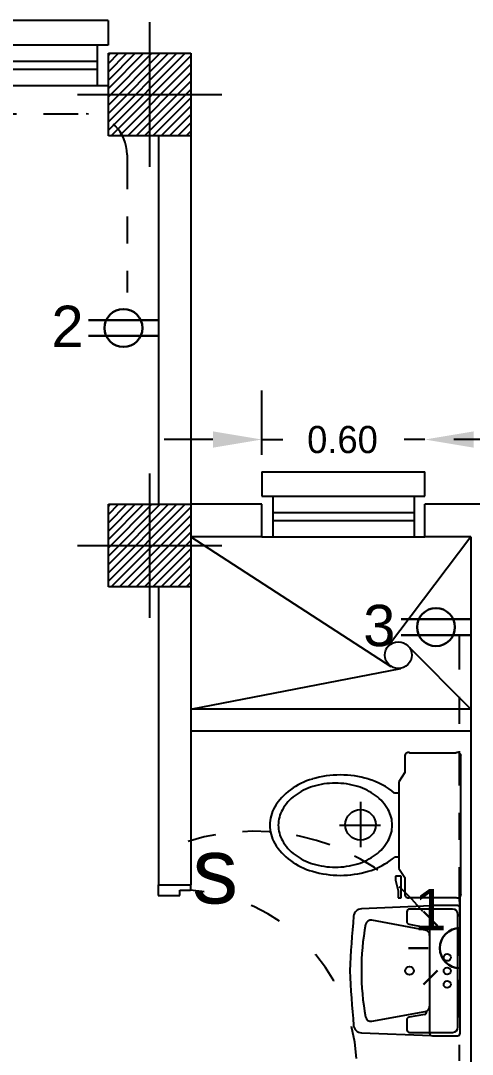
# Model space of a CAD drawing. Extents: x 877.3 to 905.5, y -378.9 to -356.4.
# Drawn here: x 880.526 to 882.188, y -370.689 to -366.885 of the extents above; entities that cross this region are included whole.
import ezdxf

# ---------------------------------------------------------------- set-up
doc = ezdxf.new("R2010")
doc.units = 0
doc.header["$LTSCALE"] = 0.01
doc.linetypes.add('ACAD_ISO03W100', pattern=[30, 12, -18])
doc.linetypes.add('DASHDOT', pattern=[25.4, 12.7, -6.35, 0, -6.35])
doc.layers.get('0').update_dxf_attribs({"linetype": 'CONTINUOUS'})
doc.styles.add('BARRIOS', font='arial.ttf')

msp = doc.modelspace()

# ---------------------------------------------------------------- linework, layer by layer
at = {"color": 7}
for p, q in [((880.8485, -366.8846), (878.8485, -366.8846)), ((880.8485, -366.8846), (880.8485, -366.9746)), ((881.0011, -366.8906), (881.0011, -367.4226)), ((880.8485, -366.9746), (878.8485, -366.9746)), ((880.8085, -366.9746), (880.8085, -367.1246)), ((880.8491, -367.0046), (881.1531, -367.0046)), ((880.8491, -367.3086), (880.8491, -367.0046)), ((880.8491, -367.0114), (880.8558, -367.0046)), ((880.8491, -367.0421), (880.8865, -367.0046)), ((880.8491, -367.0728), (880.9172, -367.0046)), ((880.8491, -367.1035), (880.948, -367.0046)), ((880.8491, -367.1342), (880.9787, -367.0046)), ((880.8491, -367.165), (881.0094, -367.0046)), ((880.8491, -367.1957), (881.0401, -367.0046)), ((880.8491, -367.2264), (881.0708, -367.0046)), ((880.8491, -367.2571), (881.1015, -367.0046)), ((880.8491, -367.2878), (881.1322, -367.0046)), ((880.8491, -367.0046), (881.1531, -367.0046)), ((880.8491, -367.3086), (880.8491, -367.0046)), ((880.8589, -367.3086), (881.1531, -367.0145)), ((881.1531, -367.0046), (881.1531, -367.3086)), ((881.1531, -367.0046), (881.1531, -367.3086)), ((880.8085, -367.0346), (878.8885, -367.0346)), ((880.8897, -367.3086), (881.1531, -367.0452)), ((880.8085, -367.0646), (878.8885, -367.0646)), ((880.9204, -367.3086), (881.1531, -367.0759)), ((880.8485, -367.1246), (878.8485, -367.1246)), ((880.9511, -367.3086), (881.1531, -367.1067)), ((880.7351, -367.1566), (881.2671, -367.1566)), ((880.9818, -367.3086), (881.1531, -367.1374)), ((881.0125, -367.3086), (881.1531, -367.1681)), ((881.0432, -367.3086), (881.1531, -367.1988)), ((881.0739, -367.3086), (881.1531, -367.2295)), ((881.1046, -367.3086), (881.1531, -367.2602)), ((881.1531, -367.3086), (880.8491, -367.3086)), ((881.1531, -367.3086), (880.8491, -367.3086)), ((881.1354, -367.3086), (881.1531, -367.2909)), ((881.4139, -368.4821), (881.4139, -368.2461)), ((881.2339, -368.4261), (881.0539, -368.4261)), ((881.4139, -368.4261), (881.4906, -368.4261)), ((882.0139, -368.4261), (881.9372, -368.4261)), ((882.3005, -368.4261), (882.1205, -368.4261)), ((881.0011, -368.5506), (881.0011, -369.0826)), ((881.4139, -368.5446), (882.0139, -368.5446)), ((881.4139, -368.5446), (881.4139, -368.6346)), ((882.0139, -368.6346), (882.0139, -368.5446)), ((881.4139, -368.6346), (882.0139, -368.6346)), ((881.4539, -368.6346), (881.4539, -368.7846)), ((881.9739, -368.6346), (881.9739, -368.7846)), ((880.8491, -368.6646), (881.1531, -368.6646)), ((880.8491, -368.9686), (880.8491, -368.6646)), ((880.8491, -368.6713), (880.8558, -368.6646)), ((880.8491, -368.702), (880.8865, -368.6646)), ((880.8491, -368.7328), (880.9172, -368.6646)), ((880.8491, -368.7635), (880.948, -368.6646)), ((880.8491, -368.7942), (880.9787, -368.6646)), ((880.8491, -368.8249), (881.0094, -368.6646)), ((880.8491, -368.8556), (881.0401, -368.6646)), ((880.8491, -368.8863), (881.0708, -368.6646)), ((880.8491, -368.917), (881.1015, -368.6646)), ((880.8491, -368.9477), (881.1322, -368.6646)), ((880.8491, -368.6646), (881.1531, -368.6646)), ((880.8491, -368.9686), (880.8491, -368.6646)), ((880.8589, -368.9686), (881.1531, -368.6745)), ((881.1531, -368.6646), (881.1531, -368.9686)), ((881.1531, -368.6646), (881.1531, -368.9686)), ((880.8897, -368.9686), (881.1531, -368.7052)), ((881.4539, -368.6946), (881.9739, -368.6946)), ((881.4539, -368.7246), (881.9739, -368.7246)), ((880.9204, -368.9686), (881.1531, -368.7359)), ((880.9511, -368.9686), (881.1531, -368.7666)), ((880.9818, -368.9686), (881.1531, -368.7973)), ((881.4139, -368.7846), (882.0139, -368.7846)), ((880.7351, -368.8166), (881.2671, -368.8166)), ((881.0125, -368.9686), (881.1531, -368.828)), ((881.0432, -368.9686), (881.1531, -368.8587)), ((881.0739, -368.9686), (881.1531, -368.8894)), ((881.1046, -368.9686), (881.1531, -368.9202)), ((881.1354, -368.9686), (881.1531, -368.9509)), ((881.1531, -368.9686), (880.8491, -368.9686)), ((881.1531, -368.9686), (880.8491, -368.9686)), ((882.1831, -369.419), (881.1531, -369.419)), ((882.1831, -369.499), (881.1531, -369.499)), ((881.9401, -369.5919), (881.9401, -369.6521)), ((881.9579, -369.5786), (882.1291, -369.5786)), ((882.1468, -370.0987), (882.1468, -369.5919)), ((881.9401, -369.6521), (881.9186, -369.686)), ((881.9186, -369.686), (881.9186, -370.0046)), ((881.9186, -369.7277, 0.32), (881.9027, -369.7277, 0.32)), ((881.7771, -369.76), (881.7771, -369.9263)), ((881.6993, -369.8453), (881.8506, -369.8453)), ((881.9186, -369.9629, 0.32), (881.9023, -369.9629, 0.32)), ((881.9186, -370.0046), (881.9401, -370.0385)), ((881.9056, -370.033, 0.62), (881.9056, -370.0474, 0.62)), ((881.9268, -370.033, 0.62), (881.9056, -370.033, 0.62)), ((881.9056, -370.0474, 0.62), (881.9159, -370.0865, 0.62)), ((881.9268, -370.113, 0.62), (881.9268, -370.033, 0.62)), ((881.9401, -370.0385), (881.9401, -370.0987)), ((881.0319, -370.0646), (881.0319, -370.1046)), ((881.1119, -370.1046), (881.1119, -370.0846)), ((881.1119, -370.0846), (881.1519, -370.0846)), ((881.1519, -370.0646), (881.1519, -370.0846)), ((881.9159, -370.0865, 0.62), (881.9159, -370.113, 0.62)), ((881.0319, -370.1046), (881.1119, -370.1046)), ((881.9159, -370.113, 0.62), (881.9268, -370.113, 0.62)), ((881.9579, -370.112), (882.1291, -370.112)), ((882.0375, -370.1423), (881.7801, -370.1532)), ((881.9474, -370.1641), (881.9474, -370.2002)), ((882.1159, -370.1542), (881.9573, -370.1542)), ((882.0315, -370.1514), (882.0315, -370.3811)), ((882.1339, -370.1415), (882.0414, -370.1415)), ((882.1357, -370.5882), (882.1357, -370.174)), ((882.1438, -370.3811), (882.1438, -370.1514)), ((882.0153, -370.2317), (881.8188, -370.1954)), ((881.9555, -370.2099), (882.0124, -370.2203)), ((882.0205, -370.2314), (882.0202, -370.2337)), ((882.0315, -370.3811), (882.0315, -370.6108)), ((882.1438, -370.6108), (882.1438, -370.3811)), ((881.8188, -370.5668), (882.0153, -370.5305)), ((882.0124, -370.5419), (881.9555, -370.5523)), ((882.0202, -370.5286), (882.0205, -370.5308)), ((881.9474, -370.562), (881.9474, -370.5981)), ((881.7801, -370.6091), (882.0375, -370.6199)), ((881.9573, -370.608), (882.1159, -370.608)), ((882.0414, -370.6207), (882.1339, -370.6207))]:
    msp.add_line(p, q, dxfattribs=at)
at = {"color": 7, "linetype": 'Continuous'}
for p, q in [((881.1531, -367.0046), (881.1531, -368.6646)), ((881.0331, -367.3086), (881.0331, -368.6646)), ((881.4139, -368.6646), (881.1531, -368.6646)), ((881.4139, -368.7846), (881.4139, -368.6646)), ((882.4805, -368.6646), (882.0139, -368.6646)), ((882.0139, -368.7846), (882.0139, -368.6646)), ((881.1531, -368.7846), (881.8892, -369.2612)), ((881.1531, -368.7846), (881.1531, -370.0646)), ((881.4139, -368.7846), (881.1531, -368.7846)), ((882.1831, -368.7846), (881.8766, -369.1899)), ((882.1831, -368.7846), (882.0139, -368.7846)), ((882.1831, -368.7846), (882.1831, -371.9426)), ((881.0331, -368.9686), (881.0331, -370.0646)), ((882.1831, -369.419), (881.9512, -369.1849)), ((881.1531, -369.419), (881.9255, -369.2682)), ((881.0331, -370.0646), (881.1531, -370.0646))]:
    msp.add_line(p, q, dxfattribs=at)
at = {"color": 7, "linetype": 'DASHDOT'}
for p, q in [((879.3297, -367.2279), (880.768, -367.2279)), ((880.918, -367.3779), (880.918, -367.8852)), ((882.1402, -369.1456), (882.1402, -370.7127))]:
    msp.add_line(p, q, dxfattribs=at)
at = {"color": 7, "lineweight": 30}
for p, q in [((880.9047, -367.9866), (880.7763, -367.9866)), ((880.9047, -367.9866), (881.0331, -367.9866)), ((880.9047, -368.0448), (880.7763, -368.0448)), ((880.9047, -368.0448), (881.0331, -368.0448)), ((882.0547, -369.0874), (881.9263, -369.0874)), ((882.0547, -369.0874), (882.1831, -369.0874)), ((882.0547, -369.1456), (881.9263, -369.1456)), ((882.0547, -369.1456), (882.1831, -369.1456)), ((882.143, -370.1811), (882.143, -370.108)), ((882.0605, -370.2153), (882.0088, -370.1636)), ((882.0263, -370.2978), (881.9532, -370.2978)), ((882.0605, -370.3804), (882.0088, -370.4321)), ((882.143, -370.4146), (882.143, -370.4877))]:
    msp.add_line(p, q, dxfattribs=at)
for centre in [(880.9047, -368.0157), (882.0547, -369.1165)]:
    msp.add_circle(centre, 0.0698, dxfattribs=at)
at = {"color": 7, "linetype": 'Continuous'}
msp.add_circle((881.9161, -369.2197), 0.0494, dxfattribs=at)
at = {"color": 7}
for centre, radius in [((881.7771, -369.8442), 0.0562), ((882.0961, -370.3322), 0.013), ((881.9573, -370.3811), 0.0155), ((882.0961, -370.3818), 0.013), ((882.0961, -370.4313), 0.013)]:
    msp.add_circle(centre, radius, dxfattribs=at)
at = {"color": 7, "linetype": 'DASHDOT'}
for centre, radius, start, end in [((880.768, -367.3779), 0.15, 0, 90), ((881.3845, -370.6704), 0.8026, 39.1541, 107.5343)]:
    msp.add_arc(centre, radius, start, end, dxfattribs=at)
at = {"color": 7}
for centre, radius, start, end in [((881.9533, -369.591), 0.0132, 69.6901, 184.0497), ((882.1337, -369.591), 0.0132, 355.9503, 110.3099), ((881.6768, -369.9358), 0.2714, 106.4428, 125.4699), ((881.7026, -370.0232), 0.3626, 90, 106.4428), ((881.7026, -370.0232), 0.3626, 73.5572, 90), ((881.7284, -369.9358), 0.2714, 50.0496, 73.5572), ((881.6374, -369.8804), 0.2034, 125.4699, 149.8283), ((881.6649, -369.9108), 0.2171, 106.9878, 126.4101), ((881.6842, -369.9739), 0.2832, 90, 106.9878), ((881.6842, -369.9739), 0.2832, 73.0122, 90), ((881.7035, -369.9108), 0.2171, 53.5899, 73.0122), ((881.6354, -369.8707), 0.1674, 126.4101, 150.6806), ((881.733, -369.8707), 0.1674, 29.3194, 53.5899), ((881.5771, -369.8453), 0.1337, 149.8283, 180), ((881.5901, -369.8453), 0.1155, 150.6806, 180), ((881.7783, -369.8453), 0.1155, 360, 29.3194), ((881.5771, -369.8453), 0.1337, 180, 210.1717), ((881.5901, -369.8453), 0.1155, 180, 209.3194), ((881.7783, -369.8453), 0.1155, 330.6806, 360), ((881.6354, -369.8199), 0.1674, 209.3194, 233.5899), ((881.733, -369.8199), 0.1674, 306.4101, 330.6806), ((881.6374, -369.8103), 0.2034, 210.1717, 234.5301), ((881.6768, -369.7549), 0.2714, 234.5301, 253.5572), ((881.6649, -369.7799), 0.2171, 233.5899, 253.0122), ((881.7035, -369.7799), 0.2171, 286.9878, 306.4101), ((881.7284, -369.7549), 0.2714, 286.4428, 305.4699), ((881.7679, -369.8103), 0.2034, 305.4699, 311.3564), ((881.7026, -369.6674), 0.3626, 253.5572, 270), ((881.6842, -369.7167), 0.2832, 253.0122, 270), ((881.6842, -369.7167), 0.2832, 270, 286.9878), ((881.7026, -369.6674), 0.3626, 270, 286.4428), ((881.9533, -370.0996), 0.0132, 175.9503, 290.3099), ((882.1337, -370.0996), 0.0132, 249.6901, 4.0497), ((881.7813, -370.1829), 0.0297, 92.4154, 174.6268), ((881.9573, -370.1641), 0.0099, 90, 180), ((882.0414, -370.1514), 0.0099, 90, 180), ((882.1159, -370.174), 0.0198, 0, 90), ((882.1339, -370.1514), 0.0099, 0, 90), ((886.306, -370.6084), 4.5743, 174.6268, 177.1515), ((882.6746, -370.3773), 0.8944, 169.297, 180.2433), ((881.8152, -370.2149), 0.0198, 79.5312, 169.297), ((881.9573, -370.2002), 0.0099, 180, 259.6573), ((882.0107, -370.2301), 0.0099, 352.1788, 79.6573), ((882.0117, -370.2512), 0.0198, 0, 79.5312), ((886.306, -370.1538), 4.5743, 182.8485, 185.3732), ((882.6746, -370.3849), 0.8944, 179.7567, 190.703), ((882.0117, -370.5111), 0.0198, 280.4688, 0), ((881.8152, -370.5474), 0.0198, 190.703, 280.4688), ((881.9573, -370.562), 0.0099, 100.3427, 180), ((882.0107, -370.5322), 0.0099, 280.3427, 7.8212), ((881.7813, -370.5794), 0.0297, 185.3732, 267.5846), ((882.1159, -370.5882), 0.0198, 270, 0), ((881.9573, -370.5981), 0.0099, 180, 270), ((882.0414, -370.6108), 0.0099, 180, 270), ((882.1339, -370.6108), 0.0099, 270, 0)]:
    msp.add_arc(centre, radius, start, end, dxfattribs=at)
at = {"color": 7, "linetype": 'ACAD_ISO03W100'}
msp.add_arc((881.1064, -370.7393), 0.6562, 3.0253, 86.0279, dxfattribs=at)
at = {"color": 7, "lineweight": 30}
msp.add_arc((882.143, -370.2978), 0.0742, 90, 270, dxfattribs=at)
at = {"color": 7}
for points in [[(881.2339, -368.3961), (881.2339, -368.4561), (881.4139, -368.4261)], [(882.1939, -368.3961), (882.1939, -368.4561), (882.0139, -368.4261)]]:
    msp.add_solid(points, dxfattribs=at)

# ---------------------------------------------------------------- texts
at = {"color": 7, "linetype": 'Continuous', "style": 'BARRIOS'}
for s, height, p in [('2', 0.1523, (880.6398, -368.0858)), ('3', 0.1523, (881.787, -369.1867)), ('s', 0.2416, (881.1579, -370.1334)), ('1', 0.1523, (881.9753, -370.232))]:
    msp.add_text(s, height=height, dxfattribs=at).set_placement(p)
at = {"color": 7, "linetype": 'Continuous'}
msp.add_text('0.60', height=0.1, dxfattribs=at).set_placement((881.5806, -368.4761))

doc.saveas('drawing.dxf')
